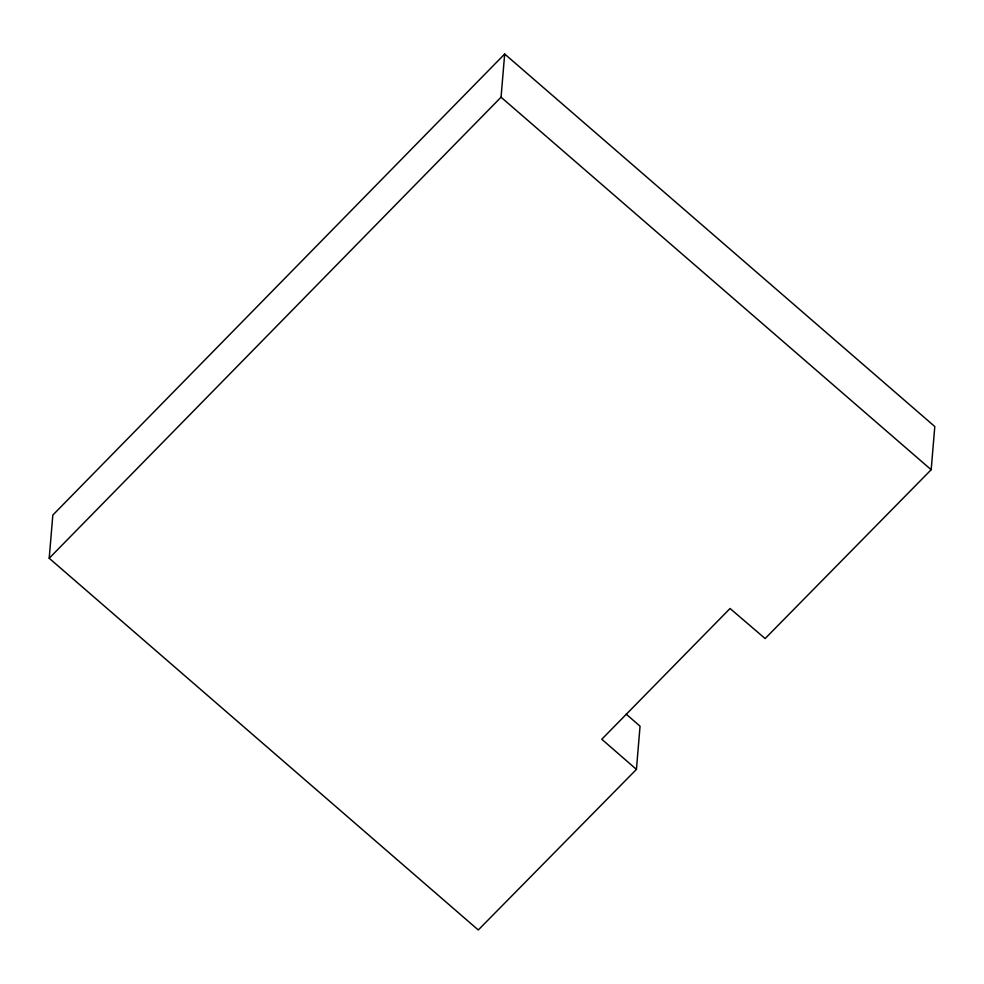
<?xml version="1.0" encoding="UTF-8"?>
<svg xmlns="http://www.w3.org/2000/svg" width="984" height="984" viewBox="0 0 984 984"><rect width="100%" height="100%" fill="white"/><g stroke="black" fill="none" stroke-linecap="round" stroke-linejoin="round"><path stroke-width="1.48" d="M49.2 558.26L52.829 515.075L504.681 54.022L934.8 426.539L931.171 469.737L765.134 638.542L730.054 608.493L601.778 739.255L636.427 769.39L478.286 929.978L49.2 558.26L501.053 97.207L504.681 54.022M636.427 769.39L640.055 726.204L626.193 714.15M501.053 97.207L931.171 469.737"/></g></svg>
